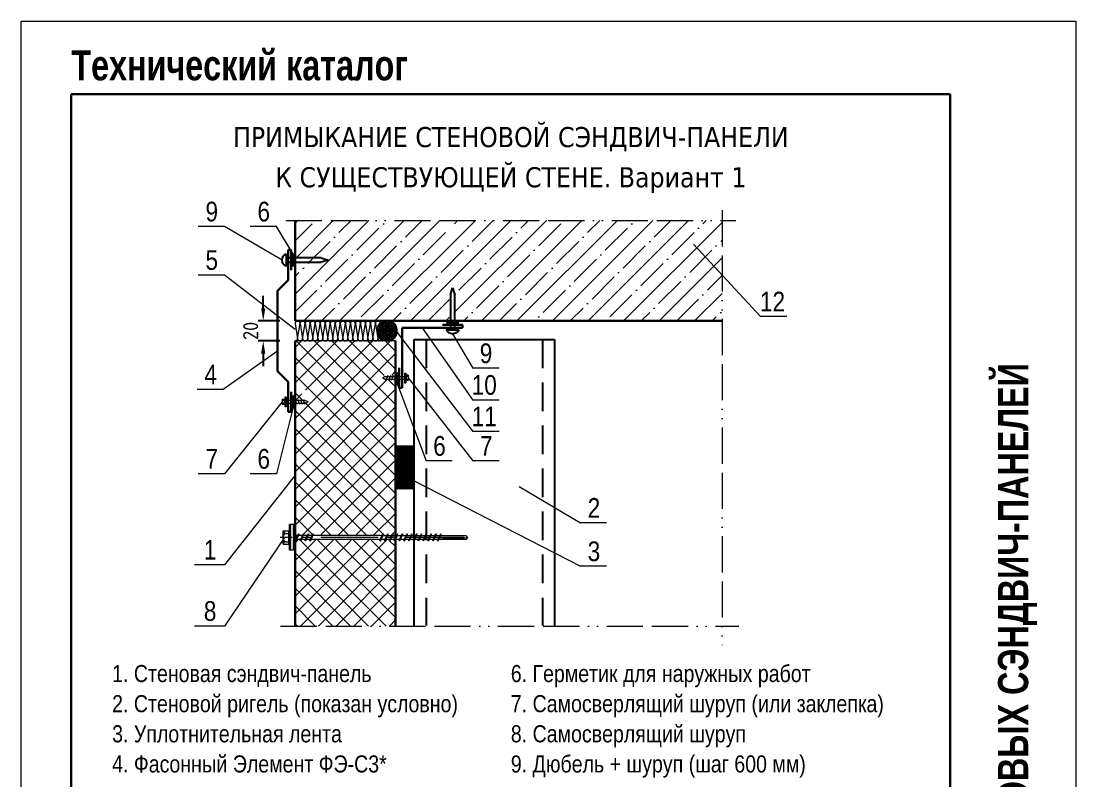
# Model space of a CAD drawing. Extents: x 5821 to 16321, y -13531 to 5774.
# Drawn here: x 11071 to 12121, y 562 to 1319 of the extents above; entities that cross this region are included whole.
import ezdxf
from ezdxf.enums import TextEntityAlignment as Align

# ---------------------------------------------------------------- set-up
doc = ezdxf.new("R2010")
doc.units = 0
doc.header["$LTSCALE"] = 3
for name, pattern in [('ACAD_ISO13W100', [36, 12, -3, 12, -3, 0, -3, 0, -3]), ('CENTER2', [28.575, 19.05, -3.175, 3.175, -3.175]), ('HIDDEN2', [4.7625, 3.175, -1.5875])]:
    doc.linetypes.add(name, pattern=pattern)
doc.layers.get('0').update_dxf_attribs({"linetype": 'CONTINUOUS', "lineweight": 30})
doc.layers.get('DEFPOINTS').update_dxf_attribs({"linetype": 'CONTINUOUS'})
for name, color, linetype, lineweight in [('new_fill', 8, 'CONTINUOUS', 13), ('RAZMER', 7, 'CONTINUOUS', 9), ('Нащельники', 1, 'CONTINUOUS', 30), ('Саморезы', 7, 'CONTINUOUS', 13)]:
    doc.layers.add(name, color=color, linetype=linetype, lineweight=lineweight)
doc.layers.add('Прогон', color=7, linetype='CONTINUOUS')
doc.styles.add('ROMANS', font='romans.shx', dxfattribs={"width": 0.85})
doc.styles.get("Standard").update_dxf_attribs({"font": 'TAHOMA.TTF'})
doc.styles.add('style1', font='ARIALN.TTF')
doc.styles.add('style2', font='impact.TTF')
doc.dimstyles.new('5', dxfattribs={"dimscale": 5, "dimtxt": 3, "dimasz": 2.5, "dimexe": 1, "dimexo": 3, "dimgap": 0, "dimtad": 0, "dimdec": 0, "dimzin": 9, "dimdsep": 46, "dimtxsty": 'ROMANS', "dimblk2": 'OBLIQUE', "dimcen": -3, "dimdle": 1.5, "dimclrd": 256, "dimclre": 256, "dimclrt": 256, "dimadec": 0, "dimazin": 0, "dimtfac": 1, "dimtdec": 0, "dimtofl": 0, "dimtmove": 2, "dimatfit": 3, "dimfxl": 0, "dimtvp": 1, "dimtolj": 1, "dimtzin": 9, "dimarcsym": 0})

# ---------------------------------------------------------------- blocks, each defined once
blk = doc.blocks.new('*D741')
at = {"layer": 'DEFPOINTS', "color": 0, "transparency": 16777216}
for p in [(11343.8, 1020.3), (11312.1, 1000.3), (11343.8, 1000.3)]:
    blk.add_point(p, dxfattribs=at)
at = {"layer": 'RAZMER', "lineweight": -2, "transparency": 16777216}
for p, q in [((11312.1, 1032.8), (11312.1, 1045.3)), ((11328.8, 1020.3), (11307.1, 1020.3)), ((11328.8, 1000.3), (11307.1, 1000.3)), ((11312.1, 987.8), (11312.1, 975.3))]:
    blk.add_line(p, q, dxfattribs=at)
at = {"layer": 'RAZMER', "transparency": 16777216}
for points in [[(11310, 1032.8), (11314.2, 1032.8), (11312.1, 1020.3)], [(11310, 987.8), (11314.2, 987.8), (11312.1, 1000.3)]]:
    blk.add_solid(points, dxfattribs=at)
at = {"layer": 'RAZMER', "transparency": 16777216, "insert": (11299.6, 1010.3), "char_height": 15, "attachment_point": 5, "rotation": 90, "style": 'ROMANS'}
blk.add_mtext('\\A1;20', dxfattribs=at)
blk = doc.blocks.new('_OBLIQUE')
at = {"color": 0, "linetype": 'ByBlock'}
blk.add_line((-0.5, -0.5), (0.5, 0.5), dxfattribs=at)
blk = doc.blocks.new('дюбель')
at = {"layer": 'Прогон', "ltscale": 150}
for p, q in [((0, 41.7), (-2.1, 34.9)), ((-2.1, 0), (-2.1, 34.9)), ((2.1, 34.9), (0, 41.7)), ((2.1, 34.9), (2.1, 0)), ((6.3, 0), (-6.3, 0))]:
    blk.add_line(p, q, dxfattribs=at)
blk.add_arc((0, 2.7), 6.82, 203.6469, 336.3531, dxfattribs=at)
blk = doc.blocks.new('саморез1')
at = {"layer": 'new_fill'}
blk.add_hatch(color=254, dxfattribs=at).paths.add_polyline_path([(-1.2, -4.8), (0, -4.8), (0, 4.8), (-1.2, 4.8)])
at = {"layer": 'Саморезы', "ltscale": 150}
for p, q in [((-3.9, 2.6), (-1.5, 2.6)), ((-3.9, 2.6), (-3.9, -2.4)), ((-2.9, 1.7), (-1.5, 1.7)), ((-1.9, 2.6), (-1.9, -2.4)), ((0, 4.8), (-1.5, 4.8)), ((-1.5, 4.8), (-1.5, -4.8)), ((-1.2, 4.8), (-1.2, -4.8)), ((0, 4.8), (0, -4.8)), ((19.2, 1.4), (0, 1.4)), ((8.4, 2.4), (10.5, -2.4)), ((11.1, 2.4), (13.2, -2.4)), ((13.8, 2.4), (15.9, -2.4)), ((16.4, 2.4), (18.5, -2.4)), ((19.2, 1.4), (21.8, 0)), ((19.2, -1.4), (21.8, 0)), ((-3.9, -2.4), (-1.5, -2.4)), ((-2.9, -1.4), (-1.5, -1.4)), ((0, -4.8), (-1.5, -4.8)), ((0, -1.4), (19.2, -1.4))]:
    blk.add_line(p, q, dxfattribs=at)
for centre, start, end in [((-2.9, 2.7), 182.373, 269.9653), ((-2.9, 0.7), 90.0347, 177.627), ((-2.9, -0.4), 182.373, 269.9653), ((-2.9, -2.4), 90.0347, 177.627)]:
    blk.add_arc(centre, 1, start, end, dxfattribs=at)
blk = doc.blocks.new('саморез4')
at = {"layer": 'new_fill'}
blk.add_hatch(color=254, dxfattribs=at).paths.add_polyline_path([(-2.4, -9.36), (0, -9.36), (0, 9.84), (-2.4, 9.84)])
at = {"layer": 'Саморезы', "ltscale": 150}
for p, q in [((0, 9.84), (-3.08, 9.84)), ((-3.08, -9.36), (-3.08, 9.84)), ((-2.4, -9.36), (-2.4, 9.84)), ((0, -9.36), (0, 9.84)), ((-7.88, 5.04), (-3.08, 5.04)), ((-7.88, -5.04), (-7.88, 5.04)), ((-5.88, 3.12), (-3.08, 3.12)), ((-3.76, -5.04), (-3.76, 5.04)), ((64.93, 1.5), (0, 1.5)), ((1.3, -2.21), (3.4, 2.69)), ((1.92, -2.21), (4.02, 2.69)), ((3.71, 2.91), (3.4, 2.69)), ((3.71, 2.91), (4.02, 2.69)), ((4.93, -2.21), (7.03, 2.69)), ((5.55, -2.21), (7.64, 2.69)), ((7.33, 2.91), (7.03, 2.69)), ((7.33, 2.91), (7.64, 2.69)), ((8.56, -2.21), (10.65, 2.69)), ((9.17, -2.21), (11.27, 2.69)), ((10.96, 2.91), (10.65, 2.69)), ((10.96, 2.91), (11.27, 2.69)), ((12.18, -2.21), (14.28, 2.69)), ((12.8, -2.21), (14.9, 2.69)), ((14.59, 2.91), (14.28, 2.69)), ((14.59, 2.91), (14.9, 2.69)), ((64.94, -2.21), (67.04, 2.69)), ((65.56, -2.21), (67.66, 2.69)), ((67.35, 2.91), (67.04, 2.69)), ((130.01, 1.32), (67.08, 1.32)), ((67.35, 2.91), (67.66, 2.69)), ((68.57, -2.21), (70.67, 2.69)), ((69.19, -2.21), (71.28, 2.69)), ((70.97, 2.91), (70.67, 2.69)), ((70.97, 2.91), (71.28, 2.69)), ((72.2, -2.21), (74.3, 2.69)), ((72.81, -2.21), (74.91, 2.69)), ((74.6, 2.91), (74.29, 2.69)), ((74.6, 2.91), (74.91, 2.69)), ((75.82, -2.21), (77.92, 2.69)), ((76.44, -2.21), (78.54, 2.69)), ((78.23, 2.91), (77.92, 2.69)), ((78.23, 2.91), (78.54, 2.69)), ((79.45, -2.21), (81.55, 2.69)), ((80.07, -2.21), (82.16, 2.69)), ((81.85, 2.91), (81.55, 2.69)), ((81.85, 2.91), (82.16, 2.69)), ((83.08, -2.21), (85.18, 2.69)), ((83.69, -2.21), (85.79, 2.69)), ((85.48, 2.91), (85.17, 2.69)), ((85.48, 2.91), (85.79, 2.69)), ((86.7, -2.21), (88.8, 2.69)), ((87.32, -2.21), (89.42, 2.69)), ((89.11, 2.91), (88.8, 2.69)), ((89.11, 2.91), (89.42, 2.69)), ((90.33, -2.21), (92.43, 2.69)), ((90.95, -2.21), (93.04, 2.69)), ((92.73, 2.91), (92.43, 2.69)), ((92.73, 2.91), (93.04, 2.69)), ((93.96, -2.21), (96.06, 2.69)), ((94.57, -2.21), (96.67, 2.69)), ((96.36, 2.91), (96.05, 2.69)), ((96.36, 2.91), (96.67, 2.69)), ((97.58, -2.21), (99.68, 2.69)), ((98.2, -2.21), (100.3, 2.69)), ((99.99, 2.91), (99.68, 2.69)), ((99.99, 2.91), (100.3, 2.69)), ((101.21, -2.21), (103.31, 2.69)), ((101.83, -2.21), (103.92, 2.69)), ((103.61, 2.91), (103.31, 2.69)), ((103.61, 2.91), (103.92, 2.69)), ((104.84, -2.21), (106.94, 2.69)), ((105.45, -2.21), (107.55, 2.69)), ((107.24, 2.91), (106.93, 2.69)), ((107.24, 2.91), (107.55, 2.69)), ((108.46, -2.21), (110.56, 2.69)), ((109.08, -2.21), (111.18, 2.69)), ((110.87, 2.91), (110.56, 2.69)), ((110.87, 2.91), (111.18, 2.69)), ((130.01, 1.32), (131.19, 0)), ((-7.88, -5.04), (-3.08, -5.04)), ((-5.88, -3.12), (-3.08, -3.12)), ((64.93, -1.5), (0, -1.5)), ((64.93, -1.5), (0, -1.5)), ((1.61, -2.43), (1.3, -2.21)), ((1.61, -2.43), (1.92, -2.21)), ((5.24, -2.43), (4.93, -2.21)), ((5.24, -2.43), (5.55, -2.21)), ((8.86, -2.43), (8.56, -2.21)), ((8.86, -2.43), (9.17, -2.21)), ((12.49, -2.43), (12.18, -2.21)), ((12.49, -2.43), (12.8, -2.21)), ((65.25, -2.43), (64.94, -2.21)), ((65.25, -2.43), (65.56, -2.21)), ((130.01, -1.32), (67.08, -1.32)), ((68.88, -2.43), (68.57, -2.21)), ((68.88, -2.43), (69.19, -2.21)), ((72.51, -2.43), (72.2, -2.21)), ((72.51, -2.43), (72.82, -2.21)), ((76.13, -2.43), (75.82, -2.21)), ((76.13, -2.43), (76.44, -2.21)), ((79.76, -2.43), (79.45, -2.21)), ((79.76, -2.43), (80.07, -2.21)), ((83.39, -2.43), (83.08, -2.21)), ((83.39, -2.43), (83.7, -2.21)), ((87.01, -2.43), (86.7, -2.21)), ((87.01, -2.43), (87.32, -2.21)), ((90.64, -2.43), (90.33, -2.21)), ((90.64, -2.43), (90.95, -2.21)), ((94.27, -2.43), (93.96, -2.21)), ((94.27, -2.43), (94.58, -2.21)), ((97.89, -2.43), (97.58, -2.21)), ((97.89, -2.43), (98.2, -2.21)), ((101.52, -2.43), (101.21, -2.21)), ((101.52, -2.43), (101.83, -2.21)), ((105.15, -2.43), (104.84, -2.21)), ((105.15, -2.43), (105.46, -2.21)), ((108.77, -2.43), (108.46, -2.21)), ((108.77, -2.43), (109.08, -2.21)), ((130.01, -1.32), (131.19, 0)), ((0, -9.36), (-3.08, -9.36))]:
    blk.add_line(p, q, dxfattribs=at)
at = {"layer": 'Саморезы'}
for p, q in [((67.08, 1.32), (64.93, 1.5)), ((67.08, -1.32), (64.93, -1.5))]:
    blk.add_line(p, q, dxfattribs=at)
at = {"layer": 'Саморезы', "ltscale": 150}
for centre, radius, start, end in [((-5.88, 5.12), 2, 182.37301, 269.96526), ((-5.88, 1.12), 2, 90.03474, 177.62699), ((80.26, 1057.69), 1058.91, 271.59199, 272.75541), ((-5.88, -1.12), 2, 182.37301, 269.96526), ((-5.88, -5.12), 2, 90.03474, 177.62699)]:
    blk.add_arc(centre, radius, start, end, dxfattribs=at)

msp = doc.modelspace()

# ---------------------------------------------------------------- hatches: boundary and pattern name
at = {"layer": 'new_fill'}
h = msp.add_hatch(dxfattribs=at)
h.set_pattern_fill('ANSI35', color=256, scale=100, style=0)
h.set_pattern_definition([(45, (10941.118, 361.308), (-17.67767, 17.67767), []), (45, (10958.796, 361.308), (-17.67767, 17.67767), [31.25, -6.25, 0, -6.25])])
h.paths.add_polyline_path([(11768.88, 1120.26), (11499.06, 1120.26), (11499.06, 1109.82), (11494.86, 1109.82), (11494.86, 1120.26), (11343.81, 1120.26), (11343.81, 1020.25), (11345.8, 1020.25, -0.1146621), (11346.93, 1020.25), (11350.8, 1020.25, -0.1145586), (11351.93, 1020.25), (11355.8, 1020.25, -0.1144549), (11356.93, 1020.25), (11360.8, 1020.25, -0.1143512), (11361.93, 1020.25), (11365.8, 1020.25, -0.1142474), (11366.93, 1020.25), (11370.8, 1020.25, -0.1141435), (11371.93, 1020.25), (11375.8, 1020.25, -0.1140395), (11376.93, 1020.25), (11380.8, 1020.25, -0.1139354), (11381.93, 1020.25), (11385.8, 1020.25, -0.1138313), (11386.93, 1020.25), (11390.81, 1020.25, -0.113727), (11391.93, 1020.25), (11395.81, 1020.25, -0.1136226), (11396.93, 1020.25), (11400.81, 1020.25, -0.1135182), (11401.93, 1020.25), (11405.81, 1020.25, -0.1134137), (11406.93, 1020.25), (11410.81, 1020.25, -0.113309), (11411.93, 1020.25), (11415.81, 1020.25, -0.1132043), (11416.93, 1020.25), (11420.81, 1020.25, -0.1130995), (11421.92, 1020.25), (11425.81, 1020.25, -0.1129946), (11426.92, 1020.25), (11430.81, 1020.25, -0.1128896), (11431.92, 1020.25), (11435.81, 1020.25, -0.1127845), (11436.92, 1020.25), (11440.81, 1020.25, -0.1126793), (11441.92, 1020.25), (11443.81, 1020.25), (11443.81, 1020.25), (11497.71, 1020.25), (11497.71, 1031.48), (11501.91, 1031.48), (11501.91, 1020.25), (11768.88, 1020.25)])
h = msp.add_hatch(dxfattribs=at)
h.set_pattern_fill('NET3', color=256, scale=10, style=0)
h.set_pattern_definition([(0, (11981.8815, 6401.292), (0, -1.25), []), (300, (11981.8815, 6401.292), (-1.08253175, -0.625), []), (240, (11981.8815, 6401.292), (-1.08253175, 0.625), [])])
h.paths.add_polyline_path([(11343.81, 1076.92, -1), (11340.03, 1076.92), (11340.03, 1078.76), (11343.81, 1078.76)])
h.paths.add_polyline_path([(11343.81, 1078.76), (11340.03, 1078.76), (11340.03, 1082.96), (11343.81, 1082.96)])
h.paths.add_polyline_path([(11343.81, 1082.96), (11340.03, 1082.96), (11340.03, 1084.81, -1), (11343.81, 1084.81)])
h = msp.add_hatch(dxfattribs=at)
h.set_pattern_fill('ESCHER', color=256, scale=5, style=0)
h.set_pattern_definition([(60, (33839.5813, 3228.848), (-6, -1e-09), [5.5, -0.5]), (180, (33839.5813, 3228.848), (3, -5.1961524), [5.5, -0.5]), (300, (33839.5813, 3228.848), (6, -1e-09), [5.5, -0.5]), (60, (33840.0813, 3228.848), (-6, -1e-09), [1, -5]), (300, (33840.0813, 3228.848), (6, -1e-09), [1, -5]), (60, (33839.3313, 3229.281), (-6, -1e-09), [1, -5]), (180, (33839.3313, 3229.281), (3, -5.1961524), [1, -5]), (300, (33839.3313, 3228.415), (6, -1e-09), [1, -5]), (180, (33839.3313, 3228.415), (3, -5.1961524), [1, -5]), (60, (33837.5813, 3228.848), (-6, -1e-09), [1, -5]), (300, (33837.5813, 3228.848), (6, -1e-09), [1, -5]), (60, (33840.5813, 3227.116), (-6, -1e-09), [1, -5]), (180, (33840.5813, 3227.116), (3, -5.1961524), [1, -5]), (300, (33840.5813, 3230.58), (6, -1e-09), [1, -5]), (180, (33840.5813, 3230.58), (3, -5.1961524), [1, -5]), (0, (33840.5813, 3229.714), (-3, 5.1961524), [3.5, -2.5]), (0, (33840.5813, 3227.982), (-3, 5.1961524), [3.5, -2.5]), (120, (33839.8313, 3230.147), (-6, 1e-09), [3.5, -2.5]), (120, (33838.3313, 3229.281), (-6, 1e-09), [3.5, -2.5]), (240, (33838.3313, 3228.415), (3, -5.1961524), [3.5, -2.5]), (240, (33839.8313, 3227.549), (3, -5.1961524), [3.5, -2.5])])
h.paths.add_polyline_path([(11439.96, 1020.37), (11430.7, 1020.37, 0.5498773), (11430.7, 1000.38), (11439.96, 1000.38, 0.5498857)])
h = msp.add_hatch(dxfattribs=at)
h.set_pattern_fill('NET3', color=256, scale=10, angle=-90, style=0)
h.set_pattern_definition([(90, (6180.1593, 1658.3238), (1.25, -2e-16), []), (30, (6180.1593, 1658.3238), (0.625, -1.08253175), []), (330, (6180.1593, 1658.3238), (-0.625, -1.08253175), [])])
h.paths.add_polyline_path([(11504.54, 1020.25, -1), (11504.54, 1016.47), (11502.69, 1016.47), (11502.69, 1020.25)])
h.paths.add_polyline_path([(11502.69, 1020.25), (11502.69, 1016.47), (11498.49, 1016.47), (11498.49, 1020.25)])
h.paths.add_polyline_path([(11498.49, 1020.25), (11498.49, 1016.47), (11496.64, 1016.47, -1), (11496.64, 1020.25)])
h = msp.add_hatch(dxfattribs=at)
h.set_pattern_fill('ANSI37', color=256, scale=100, style=0)
h.set_pattern_definition([(45, (10941.118, 361.308), (-8.83883, 8.83883), []), (135, (10941.118, 361.308), (-8.83883, -8.83883), [])])
h.paths.add_polyline_path([(11443.81, 962.16), (11432.59, 962.16), (11432.59, 966.36), (11443.81, 966.36), (11443.81, 1000.32, -0.0503622), (11443.31, 1000.38), (11439.42, 1000.38, -0.1127319), (11438.31, 1000.38), (11434.42, 1000.38, -0.1128371), (11433.31, 1000.38), (11429.42, 1000.38, -0.1129421), (11428.31, 1000.38), (11424.42, 1000.38, -0.1130471), (11423.31, 1000.38), (11419.43, 1000.38, -0.1131519), (11418.31, 1000.38), (11414.43, 1000.38, -0.1132567), (11413.31, 1000.38), (11409.43, 1000.38, -0.1133614), (11408.31, 1000.38), (11404.43, 1000.38, -0.1134659), (11403.31, 1000.38), (11399.43, 1000.38, -0.1135704), (11398.31, 1000.38), (11394.43, 1000.38, -0.1136748), (11393.31, 1000.38), (11389.43, 1000.38, -0.1137791), (11388.3, 1000.38), (11384.43, 1000.38, -0.1138834), (11383.3, 1000.38), (11379.43, 1000.38, -0.1139875), (11378.3, 1000.38), (11374.43, 1000.38, -0.1140915), (11373.3, 1000.38), (11369.43, 1000.38, -0.1141955), (11368.3, 1000.38), (11364.43, 1000.38, -0.1142993), (11363.3, 1000.38), (11359.43, 1000.38, -0.1144031), (11358.3, 1000.38), (11354.43, 1000.38, -0.1145068), (11353.3, 1000.38), (11349.43, 1000.38, -0.1146104), (11348.3, 1000.38), (11344.43, 1000.38, -0.0629304), (11343.81, 1000.32), (11343.81, 951.75), (11354.25, 951.75), (11354.25, 947.55), (11343.81, 947.55), (11343.81, 806.87), (11443.81, 806.87)])
h.paths.add_polyline_path([(11343.81, 802.07), (11343.81, 716.49), (11443.81, 716.49), (11443.81, 802.07)])
h = msp.add_hatch(dxfattribs=at)
h.set_pattern_fill('NET3', color=256, scale=10, style=0)
h.set_pattern_definition([(180, (10805.7366, -4357.7504), (0, 1.25), []), (120, (10805.7366, -4357.7504), (1.08253175, 0.625), []), (60, (10805.7366, -4357.7504), (1.08253175, -0.625), [])])
h.paths.add_polyline_path([(11443.81, 966.63, -1), (11447.59, 966.63), (11447.59, 964.78), (11443.81, 964.78)])
h.paths.add_polyline_path([(11443.81, 964.78), (11447.59, 964.78), (11447.59, 960.58), (11443.81, 960.58)])
h.paths.add_polyline_path([(11443.81, 960.58), (11447.59, 960.58), (11447.59, 958.73, -1), (11443.81, 958.73)])
h = msp.add_hatch(dxfattribs=at)
h.set_pattern_fill('NET3', color=256, scale=10, style=0)
h.set_pattern_definition([(0, (11981.8815, -4380.7825), (0, 1.25), []), (60, (11981.8815, -4380.7825), (-1.08253175, 0.625), []), (120, (11981.8815, -4380.7825), (-1.08253175, -0.625), [])])
h.paths.add_polyline_path([(11343.81, 943.59, 1), (11340.03, 943.59), (11340.03, 941.75), (11343.81, 941.75)])
h.paths.add_polyline_path([(11343.81, 941.75), (11340.03, 941.75), (11340.03, 937.55), (11343.81, 937.55)])
h.paths.add_polyline_path([(11343.81, 937.55), (11340.03, 937.55), (11340.03, 935.7, 1), (11343.81, 935.7)])
h = msp.add_hatch(dxfattribs=at)
h.set_pattern_fill('NET3', color=256, scale=10, angle=-90, style=0)
h.set_pattern_definition([(270, (23746.9191, -837.4485), (1.25, -2e-16), []), (330, (23746.9191, -837.4485), (0.625, 1.08253175), []), (30, (23746.9191, -837.4485), (-0.625, 1.08253175), [])])
h.paths.add_polyline_path([(11462.2, 895.91), (11443.7, 895.91), (11443.7, 853.2), (11462.2, 853.2)])

# ---------------------------------------------------------------- linework, layer by layer
at = {"color": 1}
for p, q in [((11996.09, 1245.91), (11121.09, 1245.91)), ((11121.09, 1245.91), (11121.09, -166.24)), ((11996.09, 1245.91), (11996.09, -116.24))]:
    msp.add_line(p, q, dxfattribs=at)
for p, q in [((11343.81, 1120.26), (11343.81, 1020.25)), ((11443.81, 1020.25), (11343.81, 1020.25)), ((11768.88, 1020.25), (11443.81, 1020.25)), ((11343.81, 1000.38), (11343.81, 716.49)), ((11443.81, 1000.38), (11443.81, 716.49))]:
    msp.add_line(p, q)
at = {"layer": 'new_fill'}
for p, q in [((11343.87, 1017.82), (11346.37, 1002.82)), ((11346.37, 1002.82), (11348.87, 1017.82)), ((11348.87, 1017.82), (11351.37, 1002.82)), ((11351.37, 1002.82), (11353.87, 1017.82)), ((11353.87, 1017.82), (11356.37, 1002.82)), ((11356.37, 1002.82), (11358.87, 1017.82)), ((11358.87, 1017.82), (11361.37, 1002.82)), ((11361.37, 1002.82), (11363.87, 1017.82)), ((11363.87, 1017.82), (11366.37, 1002.82)), ((11366.37, 1002.82), (11368.87, 1017.82)), ((11368.87, 1017.82), (11371.37, 1002.82)), ((11371.37, 1002.82), (11373.87, 1017.82)), ((11373.87, 1017.82), (11376.37, 1002.82)), ((11376.37, 1002.82), (11378.87, 1017.82)), ((11378.87, 1017.82), (11381.37, 1002.82)), ((11381.37, 1002.82), (11383.87, 1017.82)), ((11383.87, 1017.82), (11386.37, 1002.82)), ((11386.37, 1002.82), (11388.87, 1017.82)), ((11388.87, 1017.82), (11391.37, 1002.82)), ((11391.37, 1002.82), (11393.87, 1017.82)), ((11393.87, 1017.82), (11396.37, 1002.82)), ((11396.37, 1002.82), (11398.87, 1017.82)), ((11398.87, 1017.82), (11401.37, 1002.82)), ((11401.37, 1002.82), (11403.87, 1017.82)), ((11403.87, 1017.82), (11406.37, 1002.82)), ((11406.37, 1002.82), (11408.87, 1017.82)), ((11408.87, 1017.82), (11411.37, 1002.82)), ((11411.37, 1002.82), (11413.87, 1017.82)), ((11413.87, 1017.82), (11416.37, 1002.82)), ((11416.37, 1002.82), (11418.87, 1017.82)), ((11418.87, 1017.82), (11421.37, 1002.82)), ((11421.37, 1002.82), (11423.87, 1017.82)), ((11423.87, 1017.82), (11426.37, 1002.82))]:
    msp.add_line(p, q, dxfattribs=at)
msp.add_lwpolyline([(11443.7, 895.91), (11462.2, 895.91), (11462.2, 853.2), (11443.7, 853.2)], close=True, dxfattribs=at)
for centre, radius, start, end in [((11346.37, 1017.82), 2.5, 0, 180), ((11351.37, 1017.82), 2.5, 0, 180), ((11356.37, 1017.82), 2.5, 0, 180), ((11361.37, 1017.82), 2.5, 0, 180), ((11366.37, 1017.82), 2.5, 0, 180), ((11371.37, 1017.82), 2.5, 0, 180), ((11376.37, 1017.82), 2.5, 0, 180), ((11381.37, 1017.82), 2.5, 0, 180), ((11386.37, 1017.82), 2.5, 0, 180), ((11391.37, 1017.82), 2.5, 0, 180), ((11396.37, 1017.82), 2.5, 0, 180), ((11401.37, 1017.82), 2.5, 0, 180), ((11406.37, 1017.82), 2.5, 0, 180), ((11411.37, 1017.82), 2.5, 0, 180), ((11416.37, 1017.82), 2.5, 0, 180), ((11421.37, 1017.82), 2.5, 0, 180), ((11426.37, 1017.82), 2.5, 22.1659, 180), ((11437.04, 1010.38), 11.84, 122.38856, 237.61162), ((11433.62, 1010.38), 11.84, 302.38838, 57.61144), ((11343.87, 1002.82), 2.5, 270, 0), ((11348.87, 1002.82), 2.5, 180, 270), ((11348.87, 1002.82), 2.5, 270, 0), ((11353.87, 1002.82), 2.5, 180, 270), ((11353.87, 1002.82), 2.5, 270, 0), ((11358.87, 1002.82), 2.5, 180, 270), ((11358.87, 1002.82), 2.5, 270, 0), ((11363.87, 1002.82), 2.5, 180, 270), ((11363.87, 1002.82), 2.5, 270, 0), ((11368.87, 1002.82), 2.5, 180, 270), ((11368.87, 1002.82), 2.5, 270, 0), ((11373.87, 1002.82), 2.5, 180, 270), ((11373.87, 1002.82), 2.5, 270, 0), ((11378.87, 1002.82), 2.5, 180, 270), ((11378.87, 1002.82), 2.5, 270, 0), ((11383.87, 1002.82), 2.5, 180, 270), ((11383.87, 1002.82), 2.5, 270, 0), ((11388.87, 1002.82), 2.5, 180, 270), ((11388.87, 1002.82), 2.5, 270, 0), ((11393.87, 1002.82), 2.5, 180, 270), ((11393.87, 1002.82), 2.5, 270, 0), ((11398.87, 1002.82), 2.5, 180, 270), ((11398.87, 1002.82), 2.5, 270, 0), ((11403.87, 1002.82), 2.5, 180, 270), ((11403.87, 1002.82), 2.5, 270, 0), ((11408.87, 1002.82), 2.5, 180, 270), ((11408.87, 1002.82), 2.5, 270, 0), ((11413.87, 1002.82), 2.5, 180, 270), ((11413.87, 1002.82), 2.5, 270, 0), ((11418.87, 1002.82), 2.5, 180, 270), ((11418.87, 1002.82), 2.5, 270, 0), ((11423.87, 1002.82), 2.5, 180, 270), ((11423.87, 1002.82), 2.5, 270, 0), ((11428.87, 1002.82), 2.5, 180, 270)]:
    msp.add_arc(centre, radius, start, end, dxfattribs=at)
at = {"layer": 'RAZMER'}
for p, q in [((12121.09, 1318.76), (12121.09, -166.24)), ((12121.09, 1318.76), (12121.09, -166.24)), ((12121.09, 1318.76), (12121.09, -166.24)), ((12121.09, 1318.76), (12121.09, -166.24)), ((12121.09, 1318.76), (12121.09, -166.24)), ((12121.09, 1318.76), (12121.09, -166.24)), ((12121.09, 1318.76), (12121.09, -166.24)), ((12121.09, 1318.76), (12121.09, -166.24)), ((12121.09, 1318.76), (12121.09, -166.24)), ((12121.09, 1318.76), (12121.09, -166.24)), ((12121.09, 1318.76), (12121.09, -166.24)), ((12121.09, 1318.76), (12121.09, -166.24)), ((12121.09, 1318.76), (12121.09, -166.24)), ((12121.09, 1318.76), (12121.09, -166.24)), ((12121.09, 1318.76), (12121.09, -166.24)), ((12121.09, 1318.76), (12121.09, -166.24)), ((12121.09, 1318.76), (12121.09, -166.24)), ((12121.09, 1318.76), (12121.09, -166.24)), ((12121.09, 1318.76), (12121.09, -166.24)), ((12121.09, 1318.76), (12121.09, -166.24)), ((12121.09, 1318.76), (12121.09, -166.24)), ((12121.09, 1318.76), (12121.09, -166.24)), ((12121.09, 1318.76), (12121.09, -166.24)), ((12121.09, 1318.76), (12121.09, -166.24)), ((12121.09, 1318.76), (12121.09, -166.24)), ((12121.09, 1318.76), (12121.09, -166.24)), ((12121.09, 1318.76), (12121.09, -166.24)), ((12121.09, 1318.76), (12121.09, -166.24)), ((12121.09, 1318.76), (12121.09, -166.24)), ((12121.09, 1318.76), (12121.09, -166.24)), ((12121.09, 1318.76), (12121.09, -166.24)), ((12121.09, 1318.76), (12121.09, -166.24)), ((12121.09, 1318.76), (12121.09, -166.24)), ((12121.09, 1318.76), (12121.09, -166.24)), ((12121.09, 1318.76), (12121.09, -166.24)), ((12121.09, 1318.76), (12121.09, -166.24)), ((12121.09, 1318.76), (12121.09, -166.24)), ((12121.09, 1318.76), (12121.09, -166.24)), ((12121.09, 1318.76), (12121.09, -166.24)), ((12121.09, 1318.76), (12121.09, -166.24)), ((12121.09, 1318.76), (12121.09, -166.24)), ((12121.09, 1318.76), (12121.09, -166.24)), ((11273.53, 1114.14), (11247.5, 1114.14)), ((11330.94, 1080.86), (11273.53, 1114.14)), ((11325.28, 1114.14), (11299.25, 1114.14)), ((11341.92, 1086.7), (11325.28, 1114.14)), ((11740.44, 1096.71), (11807.25, 1024.5)), ((11273.53, 1065.88), (11247.5, 1065.88)), ((11343.81, 1011.8), (11273.53, 1065.88)), ((11833.28, 1024.5), (11807.25, 1024.5)), ((11445.35, 1008.77), (11520.79, 910.05)), ((11470.39, 1013.47), (11520.79, 941.46)), ((11443.81, 1000.38), (11343.81, 1000.38)), ((11500.59, 1007.39), (11520.79, 973.07)), ((11325.28, 989.46), (11272.39, 951.81)), ((11546.82, 973.07), (11520.79, 973.07)), ((11445.7, 956.84), (11474.2, 880.85)), ((11456.53, 963.59), (11520.79, 880.85)), ((11272.39, 951.81), (11246.36, 951.81)), ((11331.09, 939.77), (11273.53, 867.94)), ((11546.82, 941.46), (11520.79, 941.46)), ((11341.92, 934.22), (11325.28, 867.94)), ((11546.82, 910.05), (11520.79, 910.05)), ((11500.22, 880.85), (11474.2, 880.85)), ((11546.82, 880.85), (11520.79, 880.85)), ((11273.53, 867.94), (11247.5, 867.94)), ((11343.81, 866.61), (11273.53, 777.47)), ((11325.28, 867.94), (11299.25, 867.94)), ((11461.68, 861.21), (11627.94, 775.91)), ((11567.02, 855.5), (11627.94, 819.11)), ((11653.97, 819.11), (11627.94, 819.11)), ((11333.15, 804.47), (11273.53, 716.49)), ((11273.53, 777.47), (11243.67, 777.47)), ((11653.97, 775.91), (11627.94, 775.91)), ((11273.53, 716.49), (11243.67, 716.49))]:
    msp.add_line(p, q, dxfattribs=at)
at = {"layer": 'RAZMER', "linetype": 'ACAD_ISO13W100'}
for p, q in [((11768.88, 1130.47), (11768.88, 697.42)), ((11334.48, 1120.26), (11782.7, 1120.26)), ((11329.41, 716.49), (11785.57, 716.49))]:
    msp.add_line(p, q, dxfattribs=at)
at = {"layer": 'RAZMER', "linetype": 'CENTER2'}
msp.add_line((11512.25, 804.47), (11328.94, 804.47), dxfattribs=at)
at = {"layer": 'RAZMER'}
msp.add_lwpolyline([(11071.09, 1318.76), (12121.09, 1318.76), (12121.09, -166.24), (11071.09, -166.24)], close=True, dxfattribs=at)
for centre, start, end in [((11341.92, 1084.81), 0, 180), ((11341.92, 1076.92), 180, 0), ((11496.64, 1018.36), 90, 270), ((11504.54, 1018.36), 270, 90), ((11445.7, 966.63), 0, 180), ((11445.7, 958.73), 180, 0), ((11341.92, 943.59), 0, 180), ((11341.92, 935.7), 180, 0)]:
    msp.add_arc(centre, 1.89, start, end, dxfattribs=at)
at = {"layer": 'Нащельники'}
for p, q in [((11337.03, 1090.86), (11337.03, 1060.86)), ((11340.03, 1090.86), (11337.03, 1090.86)), ((11340.03, 1070.86), (11340.03, 1090.86)), ((11337.03, 1060.86), (11326.42, 1050.25)), ((11326.42, 970.25), (11326.42, 1050.25)), ((11450.59, 1013.47), (11510.59, 1013.47)), ((11450.59, 1013.47), (11450.59, 953.47)), ((11490.59, 1016.47), (11510.59, 1016.47)), ((11510.59, 1016.47), (11510.59, 1013.47)), ((11337.03, 959.65), (11326.42, 970.25)), ((11447.59, 973.47), (11447.59, 953.47)), ((11337.03, 929.65), (11337.03, 959.65)), ((11340.03, 949.65), (11340.03, 929.65)), ((11447.59, 953.47), (11450.59, 953.47)), ((11340.03, 929.65), (11337.03, 929.65))]:
    msp.add_line(p, q, dxfattribs=at)
at = {"layer": 'Прогон'}
for p, q in [((11462.2, 1001.87), (11462.2, 716.96)), ((11462.2, 1001.87), (11462.2, 861.87)), ((11462.2, 1001.87), (11602.2, 1001.87)), ((11602.2, 1001.87), (11602.2, 716.96))]:
    msp.add_line(p, q, dxfattribs=at)
at = {"layer": 'Прогон', "linetype": 'HIDDEN2', "ltscale": 3}
for p, q in [((11474.2, 1001.87), (11474.2, 716.96)), ((11590.2, 1001.87), (11590.2, 716.96))]:
    msp.add_line(p, q, dxfattribs=at)
at = {"layer": 'Прогон', "color": 7, "lineweight": 0}
msp.add_arc((11454.79, 1010.11), 11.84, 122.38856, 122.39085, dxfattribs=at)
msp.add_arc((11454.79, 1010.11), 11.84, 122.38856, 122.39085, dxfattribs=at)

# ---------------------------------------------------------------- block references
at = {"layer": 'new_fill', "xscale": -1, "rotation": 270}
msp.add_blockref('дюбель', (11335.03, 1080.86), dxfattribs=at)
at = {"layer": 'new_fill', "xscale": -1}
msp.add_blockref('дюбель', (11500.59, 1011.47), dxfattribs=at)
at = {"layer": 'RAZMER', "xscale": -1, "rotation": 359.9999999999978}
msp.add_blockref('саморез1', (11452.59, 963.47), dxfattribs=at)
at = {"layer": 'RAZMER'}
msp.add_blockref('саморез1', (11335.03, 939.65), dxfattribs=at)
at = {"layer": 'Прогон', "xscale": 1.32, "yscale": 1.32, "zscale": 1.32}
msp.add_blockref('саморез4', (11342.49, 804.47), dxfattribs=at)

# ---------------------------------------------------------------- texts
for s, p in [('ПРИМЫКАНИЕ СТЕНОВОЙ СЭНДВИЧ-ПАНЕЛИ', (11558.59, 1203.29)), ('К СУЩЕСТВУЮЩЕЙ СТЕНЕ. Вариант 1', (11558.59, 1163.29))]:
    msp.add_text(s, height=20).set_placement(p, align=Align.MIDDLE_CENTER)
at = {"style": 'style1'}
for s, height, p in [('9', 19.61, (11254.64, 1119.32)), ('6', 19.61, (11306.39, 1119.32)), ('5', 19.61, (11254.64, 1071.05)), ('4', 19.61, (11253.5, 956.98)), ('6', 19.61, (11481.33, 886.02)), ('7', 19.61, (11527.93, 886.02)), ('7', 19.61, (11254.64, 873.12)), ('6', 19.61, (11306.39, 873.12)), ('1', 19.61, (11252.98, 782.59)), ('8', 19.61, (11252.98, 721.61)), ('1. Стеновая сэндвич-панель', 17, (11161.71, 660.67)), ('6. Герметик для наружных работ', 17, (11558.59, 660.67)), ('2. Стеновой ригель (показан условно)', 17, (11161.71, 630.67)), ('7. Самосверлящий шуруп (или заклепка)', 17, (11558.59, 630.67)), ('3. Уплотнительная лента', 17, (11161.71, 600.67)), ('8. Самосверлящий шуруп', 17, (11558.59, 600.67)), ('4. Фасонный Элемент ФЭ-C3*', 17, (11161.71, 570.67)), ('9. Дюбель + шуруп (шаг 600 мм)', 17, (11558.59, 570.67))]:
    msp.add_text(s, height=height, dxfattribs=at).set_placement(p)
for s, height, p in [('9', 19.61, (11533.9, 978.24)), ('10', 19.612, (11532.13, 946.72)), ('11', 19.612, (11532.13, 915.32))]:
    msp.add_text(s, height=height, dxfattribs=at).set_placement(p, align=Align.CENTER)
at = {"layer": 'new_fill', "style": 'style2'}
msp.add_text('Технический каталог', height=30, dxfattribs=at).set_placement((11121.1, 1259.81))
msp.add_text('2. УЗЛЫ КРЕПЛЕНИЯ СТЕНОВЫХ СЭНДВИЧ-ПАНЕЛЕЙ', height=30, rotation=90, dxfattribs=at).set_placement((12058.59, 539.83), align=Align.MIDDLE_CENTER)
at = {"layer": 'RAZMER', "style": 'style1'}
for s, height, p in [('12', 19.612, (11806.59, 1029.67)), ('2', 19.61, (11635.08, 824.28)), ('3', 19.61, (11635.08, 781.08))]:
    msp.add_text(s, height=height, dxfattribs=at).set_placement(p)

# ---------------------------------------------------------------- dimensions: what is measured, and where the dimension line sits
at = {"layer": 'RAZMER'}
dim = msp.add_linear_dim(base=(11312.11, 1000.26), p1=(11343.81, 1020.25), p2=(11343.81, 1000.26), angle=90, dimstyle='5', dxfattribs=at)
dim.commit()
dim.dimension.update_dxf_attribs({"geometry": '*D741', "text_midpoint": (11299.61, 1010.25)})

doc.saveas('drawing.dxf')
